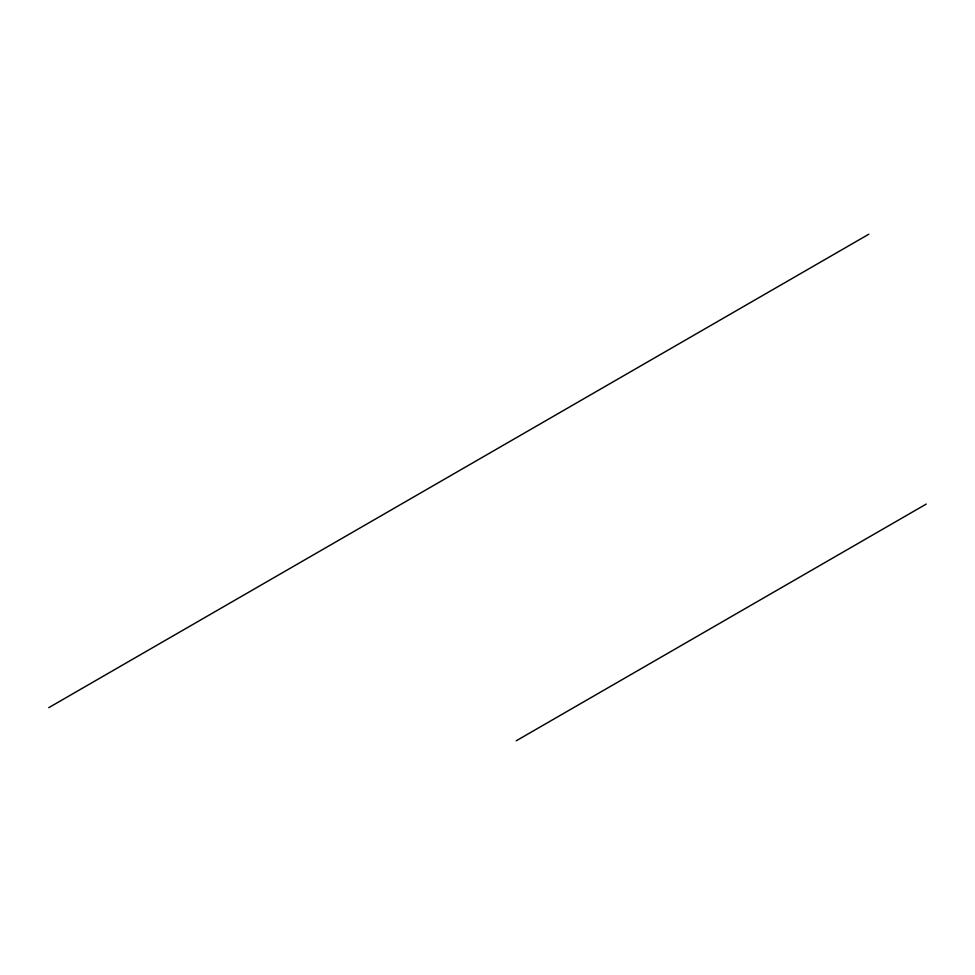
<?xml version="1.0" encoding="UTF-8"?>
<svg xmlns="http://www.w3.org/2000/svg" width="975" height="975" viewBox="0 0 975 975"><rect width="100%" height="100%" fill="white"/><g stroke="black" fill="none" stroke-linecap="round" stroke-linejoin="round"><path stroke-width="1.46" d="M48.75 707.667L868.847 234.195M516.202 740.805L926.25 504.075"/></g></svg>
